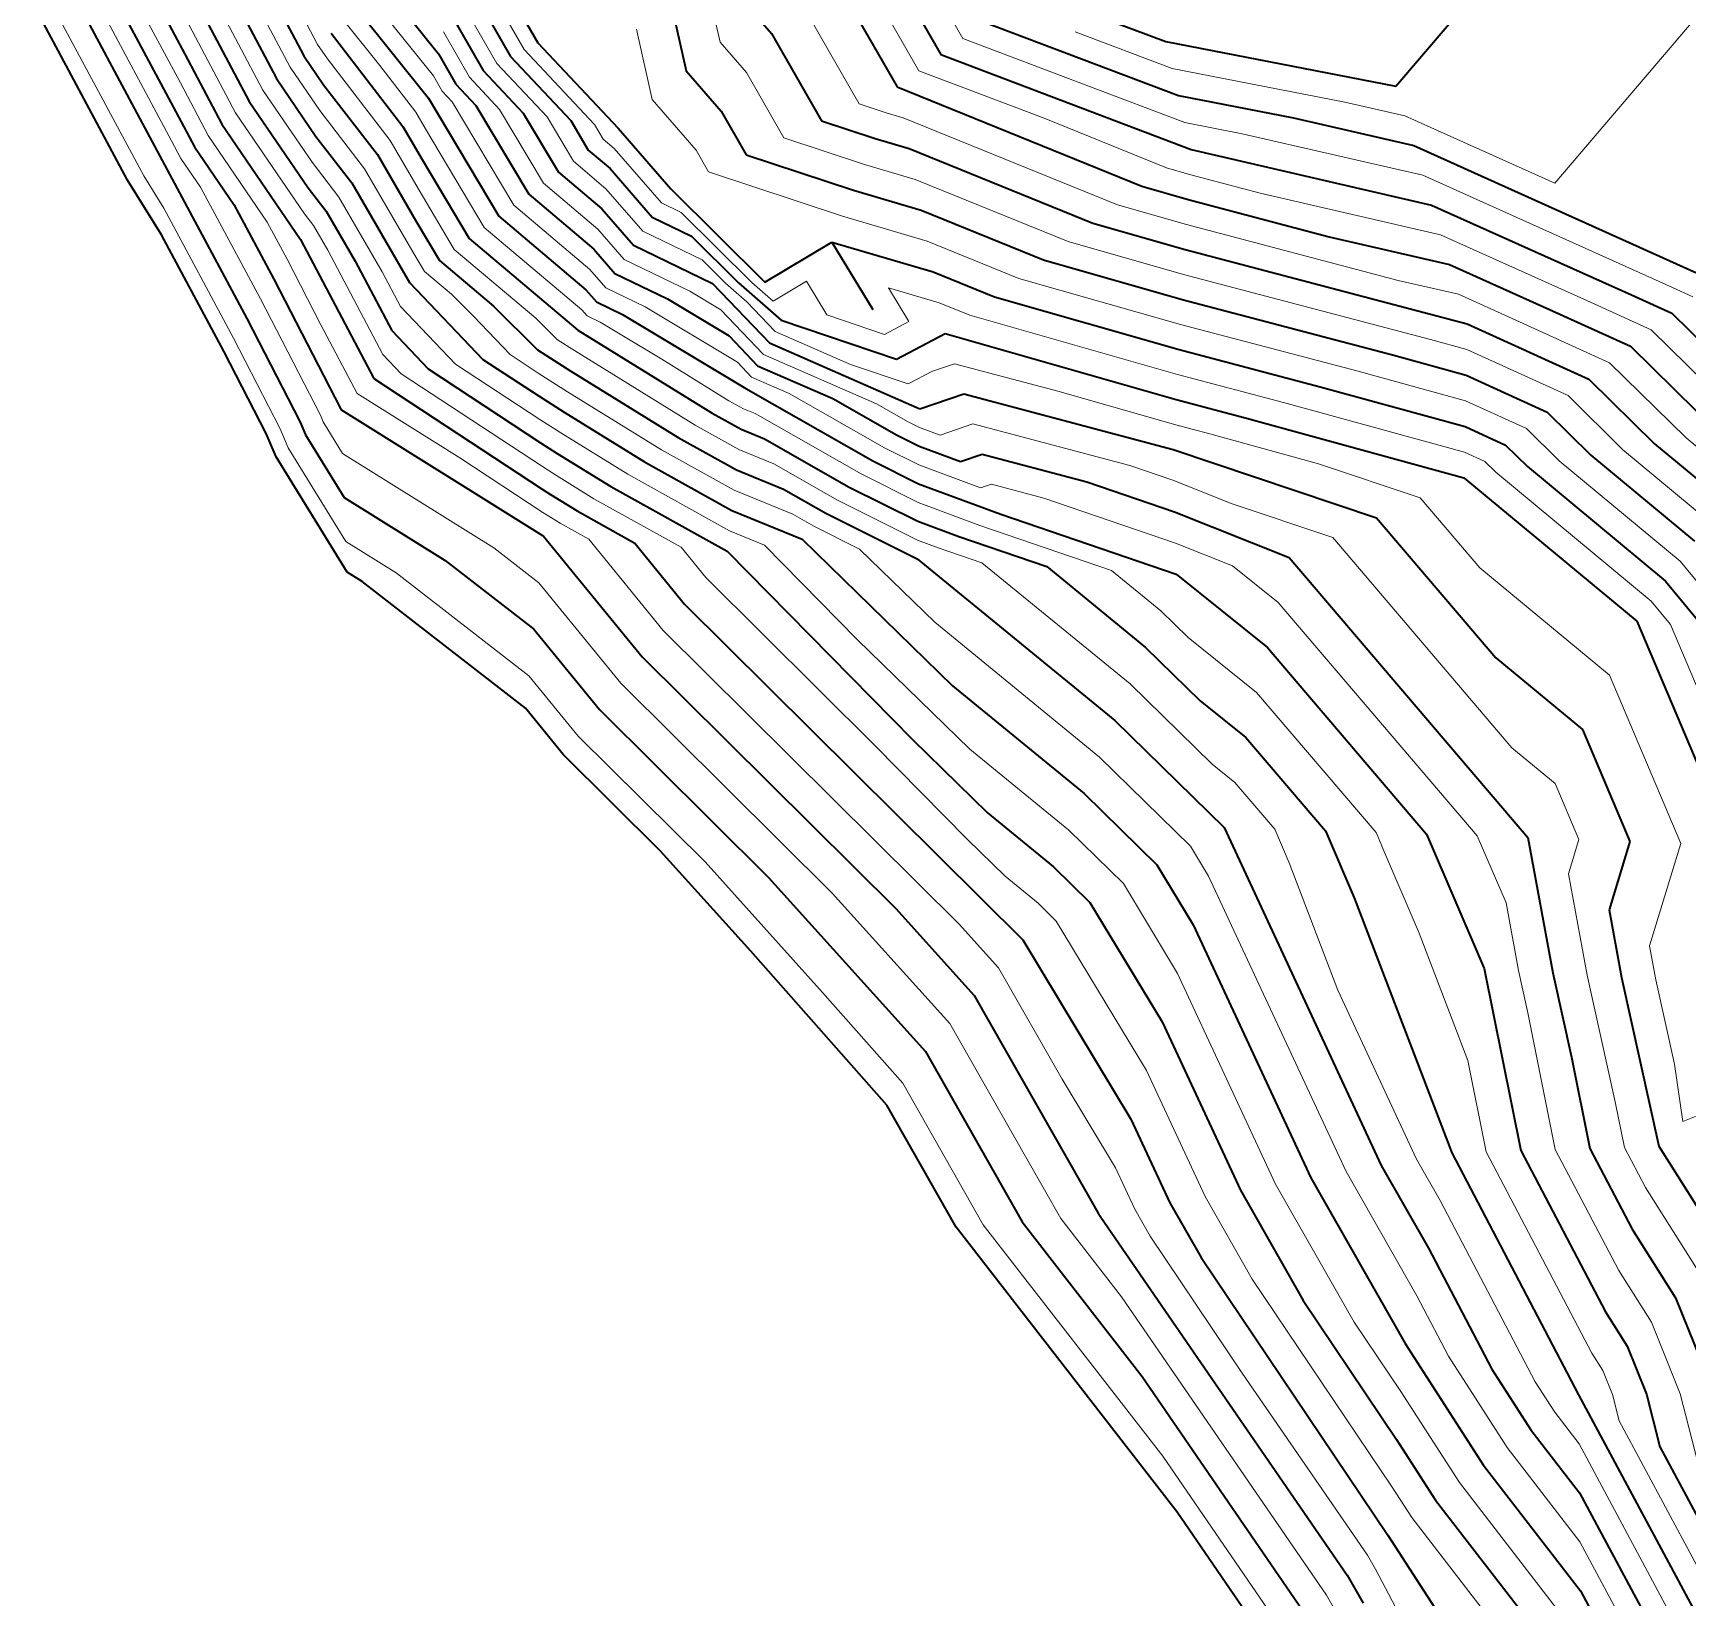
# Model space of a CAD drawing. Header units: millimetres. Extents: x -861324 to 439029, y -308065 to 694685.
# Drawn here: x 70442 to 136741, y -9162 to 53515 of the extents above; entities that cross this region are included whole.
import ezdxf

# ---------------------------------------------------------------- set-up
doc = ezdxf.new("R2010")
doc.units = ezdxf.units.MM
for name, color, linetype, lineweight in [('C-TOPO', 7, 'Continuous', 9), ('C-TOPO-MAJR', 7, 'Continuous', 35), ('C-TOPO-MINR', 7, 'Continuous', 9)]:
    doc.layers.add(name, color=color, linetype=linetype, lineweight=lineweight)

msp = doc.modelspace()

# ---------------------------------------------------------------- linework, layer by layer
at = {"layer": 'C-TOPO', "lineweight": 35}
for p, q in [((74219, 47630), (70442, 54683)), ((75582, 45434), (74219, 47630)), ((78101, 40745), (75582, 45434)), ((79782, 37477), (78101, 40745)), ((80176, 36541), (79782, 37477)), ((83020, 31923), (80176, 36541)), ((83625, 31545), (83020, 31923)), ((90173, 26470), (83625, 31545)), ((91684, 24618), (90173, 26470)), ((95580, 20752), (91684, 24618)), ((99191, 16743), (95580, 20752)), ((104651, 10570), (99191, 16743)), ((107427, 5687), (104651, 10570)), ((116278, -5728), (107427, 5687)), ((120059, -11228), (116278, -5728))]:
    msp.add_line(p, q, dxfattribs=at)
at = {"layer": 'C-TOPO-MAJR'}
for p, q in [((125044, 51390), (145327, 75214)), ((77577, 59626), (81293, 52603)), ((73642, 58049), (76519, 52675)), ((87861, 57993), (90669, 53130)), ((72330, 57523), (76167, 50358)), ((77225, 57309), (80197, 51690)), ((71018, 56998), (75814, 48041)), ((102047, 56608), (105054, 51359)), ((87468, 56224), (89574, 52576)), ((84578, 55306), (86681, 52684)), ((105306, 55279), (106809, 52654)), ((110323, 55238), (115824, 53173)), ((76872, 54992), (79101, 50778)), ((83483, 54411), (86287, 50914)), ((87074, 54454), (88478, 52022)), ((96100, 54254), (96601, 52007)), ((99324, 54307), (100029, 53498)), ((108564, 53950), (116331, 51013)), ((82389, 53515), (85262, 49780)), ((90669, 53130), (93878, 49706)), ((100029, 53498), (102034, 49999)), ((115824, 53173), (125044, 51390)), ((76519, 52675), (78005, 49866)), ((81293, 52603), (82081, 51447)), ((86681, 52684), (87383, 51468)), ((89574, 52576), (91981, 50008)), ((106809, 52654), (116838, 48852)), ((88478, 52022), (90083, 50310)), ((96601, 52007), (98010, 50388)), ((80197, 51690), (81773, 49379)), ((82081, 51447), (84236, 48646)), ((87383, 51468), (88185, 50612)), ((105054, 51359), (114867, 47378)), ((79101, 50778), (81466, 47312)), ((86287, 50914), (89105, 46176)), ((88185, 50612), (90298, 47059)), ((98010, 50388), (99013, 48638)), ((116331, 51013), (120941, 50121)), ((76167, 50358), (76910, 48954)), ((78005, 49866), (81158, 45244)), ((85262, 49780), (86033, 48453)), ((90083, 50310), (91492, 47941)), ((91981, 50008), (92685, 48824)), ((102034, 49999), (104182, 49289)), ((120941, 50121), (125759, 49009)), ((81773, 49379), (83210, 47512)), ((93878, 49706), (95992, 47277)), ((104182, 49289), (105537, 48890)), ((76910, 48954), (78486, 46643)), ((84236, 48646), (85779, 45991)), ((86033, 48453), (87911, 45294)), ((92685, 48824), (93556, 48089)), ((99013, 48638), (103311, 47218)), ((105537, 48890), (112897, 45903)), ((116838, 48852), (126473, 46627)), ((125759, 49009), (137770, 43611)), ((75814, 48041), (79012, 42086)), ((91492, 47941), (93233, 46472)), ((93556, 48089), (95247, 46146)), ((81466, 47312), (82184, 46378)), ((83210, 47512), (85524, 43529)), ((95992, 47277), (99762, 43541)), ((103311, 47218), (106019, 46420)), ((114867, 47378), (116717, 46850)), ((78486, 46643), (80085, 43665)), ((90298, 47059), (92910, 44855)), ((93233, 46472), (94501, 45015)), ((106019, 46420), (110926, 44429)), ((116717, 46850), (122370, 45359)), ((126473, 46627), (134481, 43029)), ((82184, 46378), (83341, 44386)), ((85779, 45991), (86718, 44411)), ((89105, 46176), (92587, 43238)), ((95247, 46146), (96825, 45383)), ((112897, 45903), (116596, 44848)), ((81158, 45244), (84091, 39678)), ((87911, 45294), (92264, 41621)), ((96825, 45383), (98710, 43515)), ((99762, 43541), (102439, 45147)), ((102439, 45147), (104084, 42438)), ((102439, 45147), (106502, 43950)), ((122370, 45359), (127188, 44246)), ((92910, 44855), (93755, 43883)), ((94501, 45015), (97658, 43490)), ((110926, 44429), (116476, 42847)), ((116596, 44848), (127902, 41865)), ((83341, 44386), (84808, 41603)), ((86718, 44411), (88894, 42575)), ((93755, 43883), (95860, 42867)), ((106502, 43950), (108955, 42955)), ((127188, 44246), (131191, 42447)), ((80085, 43665), (82754, 38479)), ((85524, 43529), (88463, 40446)), ((92587, 43238), (93010, 42752)), ((97658, 43490), (99939, 41105)), ((98710, 43515), (100411, 42019)), ((88894, 42575), (90648, 40829)), ((93010, 42752), (94062, 42244)), ((95860, 42867), (98326, 41384)), ((108955, 42955), (116355, 40845)), ((116476, 42847), (124955, 40609)), ((131191, 42447), (134436, 40972)), ((134481, 43029), (136103, 42291)), ((79012, 42086), (81148, 37937)), ((94062, 42244), (98995, 39278)), ((100411, 42019), (105029, 40454)), ((127902, 41865), (132770, 39653)), ((136103, 42291), (140482, 37984)), ((84808, 41603), (86277, 40062)), ((92264, 41621), (97643, 38297)), ((98326, 41384), (99467, 40191)), ((99939, 41105), (105975, 38470)), ((105029, 40454), (106985, 41481)), ((106985, 41481), (116234, 38843)), ((88463, 40446), (90712, 38969)), ((90648, 40829), (91991, 39974)), ((116355, 40845), (122008, 39353)), ((124955, 40609), (127858, 39809)), ((134436, 40972), (137939, 37526)), ((86277, 40062), (90775, 37108)), ((91991, 39974), (96291, 37317)), ((99467, 40191), (102485, 38874)), ((127858, 39809), (131103, 38334)), ((84091, 39678), (90838, 35247)), ((98995, 39278), (104086, 36379)), ((122008, 39353), (127814, 37752)), ((132770, 39653), (135397, 37068)), ((82754, 38479), (82757, 38473)), ((82757, 38473), (82775, 38443)), ((90712, 38969), (91717, 38328)), ((102485, 38874), (105030, 37424)), ((105975, 38470), (107727, 39067)), ((107727, 39067), (116114, 36841)), ((116234, 38843), (119061, 38097)), ((81148, 37937), (81362, 37429)), ((82775, 38443), (90854, 33397)), ((91717, 38328), (94940, 36337)), ((97643, 38297), (98809, 37649)), ((119061, 38097), (127770, 35695)), ((131103, 38334), (132855, 36611)), ((81362, 37429), (82907, 34919)), ((96291, 37317), (98622, 36020)), ((98809, 37649), (99747, 37266)), ((99747, 37266), (103141, 35334)), ((105030, 37424), (105946, 36967)), ((127814, 37752), (129437, 37015)), ((90775, 37108), (91444, 36682)), ((91444, 36682), (93588, 35357)), ((105946, 36967), (107593, 36355)), ((107593, 36355), (108469, 36653)), ((108469, 36653), (112663, 35540)), ((116114, 36841), (124265, 34102)), ((129437, 37015), (130313, 36153)), ((132855, 36611), (137006, 33170)), ((135397, 37068), (138165, 34774)), ((94940, 36337), (98436, 34392)), ((98622, 36020), (100500, 35254)), ((104086, 36379), (105917, 35464)), ((130313, 36153), (135848, 31565)), ((90838, 35247), (91171, 35035)), ((93588, 35357), (98249, 32763)), ((100500, 35254), (102196, 34288)), ((103141, 35334), (105889, 33961)), ((105917, 35464), (109211, 34240)), ((112663, 35540), (116176, 34340)), ((127770, 35695), (134689, 29960)), ((82907, 34919), (86947, 32396)), ((91171, 35035), (92236, 34377)), ((92236, 34377), (94553, 33088)), ((98436, 34392), (101252, 33243)), ((102196, 34288), (105860, 32458)), ((105889, 33961), (107536, 33349)), ((109211, 34240), (116239, 31838)), ((116176, 34340), (120761, 32509)), ((124265, 34102), (129052, 28493)), ((90854, 33397), (90896, 33364)), ((90896, 33364), (94839, 28532)), ((101252, 33243), (107271, 27372)), ((107536, 33349), (111050, 32148)), ((94553, 33088), (96544, 30647)), ((98249, 32763), (105673, 25221)), ((120761, 32509), (130333, 21290)), ((86947, 32396), (90505, 29638)), ((105860, 32458), (113781, 25983)), ((111050, 32148), (115010, 28910)), ((116239, 31838), (119893, 28904)), ((135848, 31565), (137384, 29700)), ((96544, 30647), (110094, 17200)), ((134689, 29960), (138494, 20981)), ((90505, 29638), (93134, 26416)), ((94839, 28532), (105001, 18446)), ((115010, 28910), (117198, 26766)), ((119893, 28904), (126274, 21425)), ((129052, 28493), (132511, 25625)), ((107271, 27372), (112552, 23055)), ((117198, 26766), (119025, 25299)), ((93134, 26416), (99908, 19692)), ((113781, 25983), (118157, 21693)), ((105673, 25221), (108682, 22286)), ((119025, 25299), (122215, 21559)), ((132511, 25625), (134414, 21135)), ((112552, 23055), (115469, 20196)), ((108682, 22286), (111323, 20127)), ((118157, 21693), (124455, 8163)), ((122215, 21559), (123366, 18874)), ((126274, 21425), (128575, 16054)), ((130333, 21290), (131327, 15873)), ((134414, 21135), (133581, 18400)), ((111323, 20127), (112781, 18698)), ((115469, 20196), (116914, 17801)), ((99908, 19692), (106189, 12720)), ((112781, 18698), (115671, 13908)), ((123366, 18874), (127277, 8663)), ((105001, 18446), (108141, 14960)), ((133581, 18400), (134078, 15691)), ((116914, 17801), (121633, 7663)), ((110094, 17200), (114428, 10015)), ((128575, 16054), (130044, 8752)), ((131327, 15873), (132077, 12492)), ((134078, 15691), (135578, 8929)), ((108141, 14960), (113117, 6247)), ((115671, 13908), (118811, 7163)), ((106189, 12720), (110062, 5907)), ((132077, 12492), (132811, 8840)), ((114428, 10015), (115988, 6663)), ((127277, 8663), (132360, -1022)), ((130044, 8752), (133433, 2295)), ((132811, 8840), (134506, 5612)), ((135578, 8929), (138191, 4797)), ((124455, 8163), (126345, 4845)), ((121633, 7663), (125413, 1027)), ((115988, 6663), (117238, 4469)), ((118811, 7163), (121326, 2748)), ((113117, 6247), (113163, 6166)), ((113163, 6166), (113220, 6092)), ((113220, 6092), (123083, -8256)), ((110062, 5907), (114873, -297)), ((134506, 5612), (136248, 2857)), ((126345, 4845), (128887, 2)), ((117238, 4469), (124718, -6649)), ((121326, 2748), (125066, -2811)), ((136248, 2857), (137795, -976)), ((133433, 2295), (134304, 917)), ((125413, 1027), (128539, -3836)), ((134304, 917), (135078, -999)), ((128887, 2), (130450, -2429)), ((114873, -297), (121449, -9862)), ((132360, -1022), (137560, -10718)), ((135078, -999), (135620, -3112)), ((130450, -2429), (132396, -4949)), ((125066, -2811), (126629, -5242)), ((135620, -3112), (138220, -7960)), ((128539, -3836), (132431, -8875)), ((126629, -5242), (132466, -12802)), ((132396, -4949), (135862, -11413)), ((124718, -6649), (130322, -15294)), ((123083, -8256), (123724, -9369)), ((132431, -8875), (134164, -12107))]:
    msp.add_line(p, q, dxfattribs=at)
at = {"layer": 'C-TOPO-MINR'}
for p, q in [((131407, 47500), (141548, 59413)), ((77401, 58467), (80745, 52146)), ((72986, 57786), (76343, 51517)), ((71674, 57260), (75990, 49200)), ((87665, 57108), (90121, 52853)), ((79983, 56570), (81841, 53059)), ((77048, 56150), (79649, 51234)), ((103676, 55944), (105932, 52007)), ((70679, 55636), (74875, 47799)), ((87271, 55339), (89026, 52299)), ((101038, 55053), (103544, 50679)), ((84031, 54858), (86484, 51799)), ((97587, 54843), (97963, 53157)), ((106935, 54614), (107687, 53302)), ((76696, 53833), (78553, 50322)), ((82936, 53963), (84338, 52215)), ((81841, 53059), (82235, 52481)), ((86878, 53569), (87930, 51745)), ((94614, 53666), (95240, 50856)), ((97963, 53157), (99020, 51943)), ((107687, 53302), (112701, 51401)), ((112194, 53561), (116077, 52093)), ((82235, 52481), (84749, 49213)), ((90121, 52853), (92930, 49857)), ((80745, 52146), (81927, 50413)), ((84338, 52215), (85774, 50347)), ((86484, 51799), (86835, 51191)), ((87930, 51745), (89134, 50461)), ((89026, 52299), (91032, 50159)), ((99020, 51943), (100523, 49318)), ((105932, 52007), (110946, 50106)), ((116077, 52093), (122993, 50755)), ((76343, 51517), (77458, 49410)), ((79649, 51234), (81619, 48345)), ((86835, 51191), (87236, 50763)), ((112701, 51401), (116584, 49932)), ((81927, 50413), (83723, 48079)), ((87236, 50763), (89701, 46617)), ((89134, 50461), (90895, 47500)), ((95240, 50856), (97001, 48832)), ((103544, 50679), (104618, 50324)), ((122993, 50755), (125402, 50199)), ((78553, 50322), (81312, 46278)), ((85774, 50347), (86160, 49683)), ((91032, 50159), (92088, 48382)), ((92930, 49857), (93282, 49265)), ((104618, 50324), (105295, 50125)), ((105295, 50125), (113882, 46641)), ((110946, 50106), (115852, 48115)), ((116584, 49932), (118889, 49486)), ((125402, 50199), (131407, 47500)), ((75990, 49200), (76362, 48497)), ((77458, 49410), (79822, 45943)), ((84749, 49213), (85906, 47222)), ((86160, 49683), (88508, 45735)), ((93282, 49265), (93717, 48898)), ((100523, 49318), (103747, 48253)), ((118889, 49486), (126116, 47818)), ((76362, 48497), (77150, 47342)), ((93717, 48898), (95620, 46712)), ((97001, 48832), (97503, 47958)), ((74875, 47799), (75677, 46508)), ((81619, 48345), (82697, 46945)), ((83723, 48079), (85652, 44760)), ((92088, 48382), (93394, 47281)), ((97503, 47958), (102875, 46182)), ((103747, 48253), (105778, 47655)), ((115852, 48115), (116777, 47851)), ((116777, 47851), (119604, 47105)), ((126116, 47818), (136125, 43320)), ((77150, 47342), (79549, 42876)), ((85906, 47222), (87315, 44852)), ((90895, 47500), (93071, 45663)), ((93394, 47281), (94874, 45580)), ((105778, 47655), (111911, 45166)), ((119604, 47105), (126831, 45437)), ((75677, 46508), (78476, 41297)), ((82697, 46945), (84433, 43957)), ((89701, 46617), (92748, 44046)), ((95620, 46712), (96409, 46330)), ((113882, 46641), (116657, 45849)), ((79822, 45943), (80622, 44454)), ((81312, 46278), (81671, 45811)), ((81671, 45811), (82250, 44815)), ((96409, 46330), (99236, 43528)), ((102875, 46182), (106261, 45185)), ((116657, 45849), (125136, 43612)), ((88508, 45735), (92426, 42429)), ((93071, 45663), (94128, 44449)), ((94874, 45580), (97242, 44437)), ((106261, 45185), (109941, 43692)), ((111911, 45166), (116536, 43847)), ((126831, 45437), (132836, 42738)), ((80622, 44454), (81975, 41824)), ((82250, 44815), (84450, 40641)), ((85652, 44760), (86121, 43970)), ((87315, 44852), (90579, 42098)), ((94128, 44449), (96759, 43178)), ((97242, 44437), (98184, 43502)), ((84433, 43957), (85166, 42566)), ((86121, 43970), (87209, 43052)), ((92748, 44046), (93383, 43318)), ((116536, 43847), (126429, 41237)), ((93383, 43318), (94961, 42555)), ((96759, 43178), (97992, 42437)), ((98184, 43502), (99034, 42754)), ((99236, 43528), (100086, 42780)), ((100086, 42780), (101425, 43583)), ((101425, 43583), (102247, 42229)), ((104712, 43314), (106743, 42716)), ((105534, 41959), (104712, 43314)), ((109941, 43692), (116415, 41846)), ((125136, 43612), (127545, 43056)), ((136125, 43320), (136936, 42951)), ((79549, 42876), (81951, 38208)), ((85166, 42566), (87370, 40254)), ((87209, 43052), (88086, 42179)), ((94961, 42555), (98661, 40331)), ((97992, 42437), (99703, 40648)), ((99034, 42754), (100175, 41562)), ((106743, 42716), (107970, 42218)), ((127545, 43056), (129547, 42156)), ((132836, 42738), (135270, 41632)), ((81975, 41824), (83424, 39074)), ((88086, 42179), (89556, 40638)), ((90579, 42098), (91456, 41225)), ((92426, 42429), (92637, 42186)), ((92637, 42186), (93163, 41932)), ((93163, 41932), (95630, 40449)), ((102247, 42229), (104557, 41446)), ((104557, 41446), (105534, 41959)), ((107970, 42218), (116295, 39844)), ((116415, 41846), (123482, 39981)), ((129547, 42156), (133603, 40313)), ((78476, 41297), (80344, 37667)), ((91456, 41225), (92127, 40798)), ((100175, 41562), (103193, 40244)), ((126429, 41237), (127880, 40837)), ((135270, 41632), (139211, 37755)), ((84450, 40641), (85184, 39870)), ((89556, 40638), (90680, 39899)), ((92127, 40798), (96967, 37807)), ((95630, 40449), (98319, 38787)), ((99703, 40648), (104230, 38672)), ((127880, 40837), (131937, 38993)), ((85184, 39870), (90806, 36178)), ((87370, 40254), (90743, 38038)), ((90680, 39899), (91854, 39151)), ((98661, 40331), (99231, 39734)), ((103193, 40244), (105502, 39462)), ((105502, 39462), (106480, 39975)), ((106480, 39975), (107356, 40274)), ((107356, 40274), (111549, 39161)), ((116295, 39844), (120534, 38725)), ((123482, 39981), (127836, 38780)), ((133603, 40313), (136668, 37297)), ((91854, 39151), (95616, 36827)), ((99231, 39734), (100740, 39076)), ((111549, 39161), (116174, 37842)), ((83424, 39074), (87537, 36505)), ((98319, 38787), (98902, 38463)), ((98902, 38463), (99371, 38272)), ((100740, 39076), (104558, 36902)), ((104230, 38672), (105502, 37947)), ((120534, 38725), (127792, 36724)), ((127836, 38780), (130270, 37674)), ((131937, 38993), (134126, 36840)), ((81951, 38208), (82059, 37951)), ((82059, 37951), (82841, 36681)), ((90743, 38038), (91581, 37505)), ((96967, 37807), (98715, 36835)), ((99371, 38272), (103613, 35856)), ((105502, 37947), (105960, 37718)), ((106784, 37412), (108098, 37860)), ((108098, 37860), (114388, 36191)), ((116174, 37842), (117587, 37469)), ((80344, 37667), (80664, 36907)), ((91581, 37505), (94264, 35847)), ((105960, 37718), (106784, 37412)), ((117587, 37469), (121942, 36268)), ((130270, 37674), (131584, 36382)), ((136668, 37297), (138744, 35577)), ((80664, 36907), (82973, 33157)), ((82841, 36681), (88900, 32896)), ((87537, 36505), (90870, 34317)), ((95616, 36827), (98529, 35206)), ((98715, 36835), (100123, 36260)), ((104558, 36902), (105932, 36216)), ((127792, 36724), (128604, 36355)), ((134126, 36840), (137585, 33972)), ((90806, 36178), (91307, 35859)), ((91307, 35859), (92912, 34867)), ((94264, 35847), (98343, 33577)), ((100123, 36260), (102669, 34811)), ((103613, 35856), (105903, 34713)), ((105932, 36216), (108402, 35297)), ((114388, 36191), (116145, 35590)), ((121942, 36268), (126018, 34899)), ((128604, 36355), (129041, 35924)), ((129041, 35924), (135268, 30763)), ((131584, 36382), (136427, 32367)), ((98529, 35206), (100876, 34249)), ((108402, 35297), (108840, 35446)), ((108840, 35446), (110937, 34890)), ((116145, 35590), (118437, 34675)), ((92912, 34867), (96401, 32925)), ((102669, 34811), (105874, 33210)), ((105903, 34713), (108374, 33794)), ((110937, 34890), (116208, 33089)), ((118437, 34675), (122513, 33305)), ((126018, 34899), (128411, 32094)), ((90870, 34317), (91034, 34212)), ((91034, 34212), (91560, 33887)), ((91560, 33887), (92704, 33250)), ((100876, 34249), (101724, 33765)), ((82973, 33157), (84993, 31895)), ((92704, 33250), (95692, 29589)), ((98343, 33577), (99751, 33003)), ((101724, 33765), (103556, 32850)), ((105874, 33210), (106698, 32904)), ((108374, 33794), (113644, 31993)), ((122513, 33305), (129692, 24892)), ((88900, 32896), (90700, 31501)), ((96401, 32925), (97397, 31705)), ((99751, 33003), (103462, 29232)), ((103556, 32850), (106566, 29915)), ((106698, 32904), (108455, 32303)), ((116208, 33089), (118500, 32173)), ((84993, 31895), (90309, 27774)), ((108455, 32303), (114395, 27446)), ((113644, 31993), (115624, 30374)), ((118500, 32173), (120327, 30706)), ((128411, 32094), (133600, 27793)), ((136427, 32367), (138732, 29569)), ((90700, 31501), (93986, 27474)), ((97397, 31705), (104171, 24981)), ((120327, 30706), (128304, 21357)), ((135268, 30763), (136037, 29830)), ((106566, 29915), (113166, 24519)), ((115624, 30374), (116718, 29302)), ((95692, 29589), (107547, 17823)), ((103462, 29232), (107977, 24829)), ((116718, 29302), (119459, 27101)), ((136037, 29830), (138890, 23095)), ((90309, 27774), (92281, 25358)), ((93986, 27474), (102455, 19069)), ((114395, 27446), (117677, 24229)), ((133600, 27793), (136454, 21058)), ((119459, 27101), (124245, 21492)), ((92281, 25358), (97362, 20315)), ((104171, 24981), (107883, 21211)), ((107977, 24829), (111937, 21591)), ((129692, 24892), (131422, 23458)), ((113166, 24519), (116813, 20944)), ((117677, 24229), (118591, 23496)), ((118591, 23496), (120186, 21626)), ((131422, 23458), (132373, 21213)), ((111937, 21591), (114125, 19447)), ((120186, 21626), (120761, 20284)), ((124245, 21492), (124472, 20961)), ((128304, 21357), (129454, 18672)), ((107883, 21211), (109388, 19743)), ((116813, 20944), (117535, 19747)), ((124476, 20952), (125971, 17464)), ((132373, 21213), (131957, 19845)), ((136454, 21058), (135205, 16955)), ((97362, 20315), (102072, 15086)), ((120761, 20284), (122717, 15178)), ((109388, 19743), (110708, 18664)), ((114125, 19447), (116292, 15854)), ((117535, 19747), (123044, 7913)), ((131957, 19845), (132702, 15782)), ((102455, 19069), (107165, 13840)), ((110708, 18664), (111437, 17949)), ((129454, 18672), (129951, 15964)), ((111437, 17949), (115049, 11961)), ((107547, 17823), (109117, 16080)), ((125971, 17464), (127926, 12359)), ((135205, 16955), (135454, 15600)), ((109117, 16080), (111666, 11617)), ((129951, 15964), (130326, 14273)), ((116292, 15854), (120222, 7413)), ((132702, 15782), (133827, 10710)), ((135454, 15600), (136204, 12219)), ((102072, 15086), (105284, 11455)), ((122717, 15178), (125866, 8413)), ((130326, 14273), (131428, 8796)), ((107165, 13840), (109653, 9483)), ((115049, 11961), (117399, 6913)), ((127926, 12359), (128661, 8707)), ((136204, 12219), (136541, 9918)), ((105284, 11455), (108512, 5778)), ((111666, 11617), (113807, 8069)), ((133827, 10710), (134195, 8885)), ((136541, 9918), (137939, 10485)), ((109653, 9483), (111613, 6036)), ((128661, 8707), (132897, 636)), ((131428, 8796), (133969, 3953)), ((134195, 8885), (135042, 7271)), ((113807, 8069), (114577, 6413)), ((125866, 8413), (126811, 6754)), ((120222, 7413), (123369, 1887)), ((123044, 7913), (125879, 2936)), ((117399, 6913), (119282, 3608)), ((126811, 6754), (130624, -510)), ((135042, 7271), (137219, 3827)), ((111613, 6036), (114046, 2898)), ((114577, 6413), (115195, 5329)), ((108512, 5778), (115699, -3491)), ((115195, 5329), (118889, -162)), ((119282, 3608), (124892, -4730)), ((133969, 3953), (135276, 1887)), ((114046, 2898), (122266, -9059)), ((125879, 2936), (127150, 515)), ((123369, 1887), (125239, -892)), ((135276, 1887), (136437, -988)), ((127150, 515), (129495, -3132)), ((132897, 636), (133332, -53)), ((118889, -162), (123901, -7452)), ((130624, -510), (131405, -1726)), ((133332, -53), (133719, -1011)), ((125239, -892), (127584, -4539)), ((133719, -1011), (133990, -2067)), ((136437, -988), (137250, -4157)), ((131405, -1726), (132378, -2986)), ((133990, -2067), (137890, -9339)), ((129495, -3132), (132413, -6912)), ((132378, -2986), (136711, -11065)), ((115699, -3491), (120631, -10665)), ((127584, -4539), (132448, -10838)), ((124892, -4730), (125674, -5946)), ((125674, -5946), (128592, -9725)), ((132413, -6912), (135013, -11760)), ((123901, -7452), (124221, -8009)), ((124221, -8009), (126483, -12270)), ((122266, -9059), (123227, -10729))]:
    msp.add_line(p, q, dxfattribs=at)

doc.saveas('drawing.dxf')
